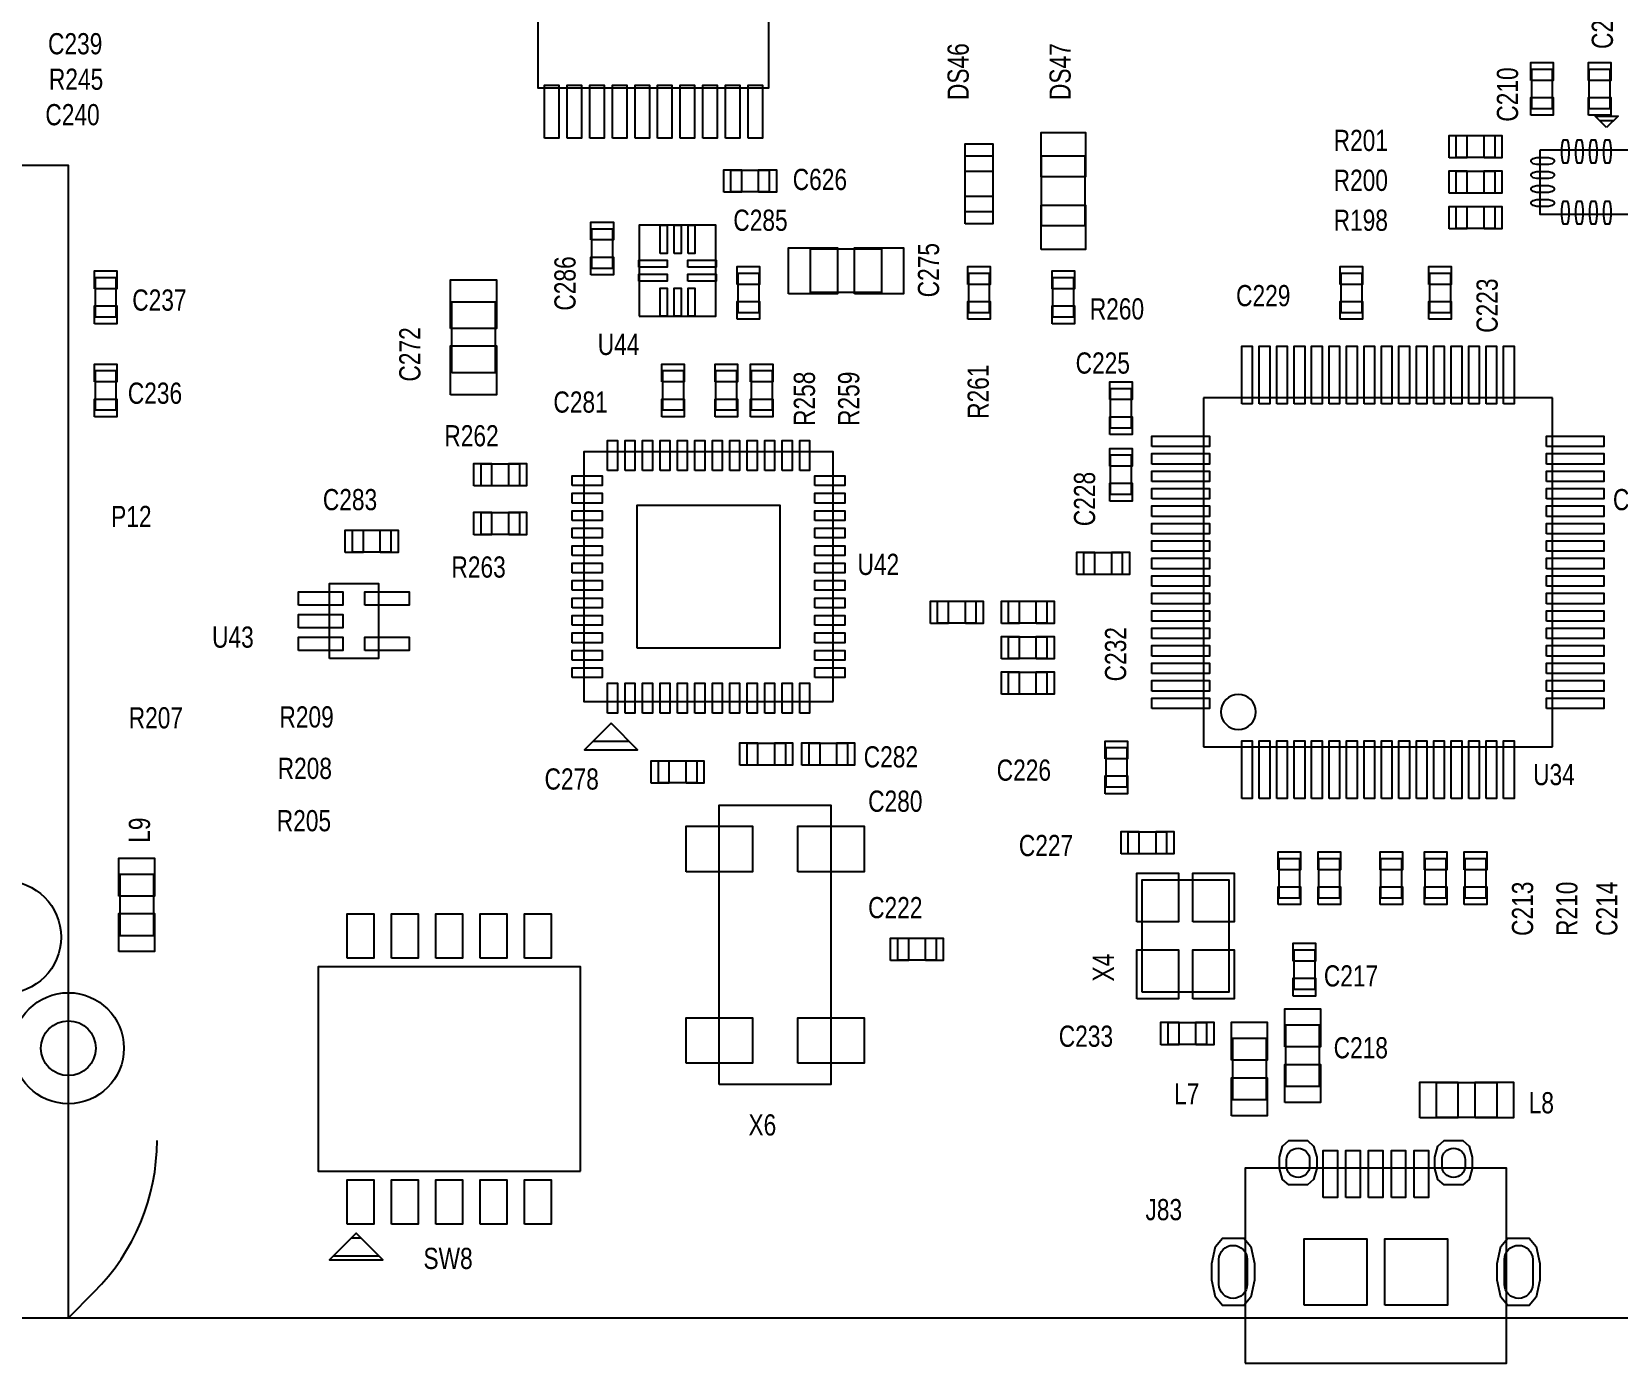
# Model space of a CAD drawing. Extents: x -13164 to 30582, y -10288 to 18382.
# Drawn here: x -7150 to -4466, y -3430 to -1179 of the extents above; entities that cross this region are included whole.
import ezdxf
from ezdxf.enums import TextEntityAlignment as Align

# ---------------------------------------------------------------- set-up
doc = ezdxf.new("R2010")
doc.units = 0
doc.layers.add('DF_ASSEMBLY_NOTES', color=2, linetype='CONTINUOUS')

# ---------------------------------------------------------------- blocks, each defined once
blk = doc.blocks.new('FIGURE_OBLONG')
blk.add_lwpolyline([(-0.5, -0.125), (-0.5, 0.125), (-0.416, 0.375), (-0.25, 0.5), (0.25, 0.5), (0.416, 0.375), (0.5, 0.125), (0.5, -0.125), (0.416, -0.375), (0.25, -0.5), (-0.25, -0.5), (-0.416, -0.375)], close=True)
blk = doc.blocks.new('FIGURE_SQUARE')
blk.add_lwpolyline([(-0.5, -0.5), (-0.5, 0.5), (0.5, 0.5), (0.5, -0.5)], close=True)
blk = doc.blocks.new('FIGURE_CIRCLE')
blk.add_circle((0, 0), 0.5)

msp = doc.modelspace()

# ---------------------------------------------------------------- linework, layer by layer
at = {"layer": 'DF_ASSEMBLY_NOTES'}
for points in [[(-10724.7765, 14363.0372), (-10724.7765, -3353.4988), (1086.2415, -3353.4988), (1086.2415, 14363.0372), (-10724.7765, 14363.0372)], [(-6293.0535, -1008.2202), (-5903.2905, -1008.2202), (-5903.2905, -1273.9572), (-6293.0535, -1273.9572), (-6293.0535, -1008.2202)], [(-4576.92, -1308.2308), (-4576.92, -1242.2308), (-4612.92, -1242.2308), (-4612.92, -1308.2308), (-4576.92, -1308.2308)], [(-4479.42, -1308.2308), (-4479.42, -1242.2308), (-4515.42, -1242.2308), (-4515.42, -1308.2308), (-4479.42, -1308.2308)], [(-4485.5655, -1340.5018), (-4504.965, -1321.1023), (-4466.172, -1321.1023), (-4485.5655, -1340.5018)], [(-4497.5685, -1328.4988), (-4473.5661, -1328.4988)], [(-4740.42, -1390.7308), (-4674.42, -1390.7308), (-4674.42, -1354.7308), (-4740.42, -1354.7308), (-4740.42, -1390.7308)], [(-5524.17, -1482.9808), (-5570.67, -1482.9808), (-5570.67, -1388.4808), (-5524.17, -1388.4808), (-5524.17, -1482.9808)], [(-5368.17, -1506.9808), (-5441.67, -1506.9808), (-5441.67, -1388.4808), (-5368.17, -1388.4808), (-5368.17, -1506.9808)], [(-4598.172, -1378.1023), (-4441.665, -1378.1023), (-4441.665, -1487.3653), (-4598.172, -1487.3653), (-4598.172, -1378.1023)], [(-8053.5885, -3353.4988), (-7088.0385, -3353.4988), (-7088.0385, -1404.6838), (-8053.5885, -1404.6838), (-8053.5885, -3353.4988)], [(-5967.68, -1448.9809), (-5901.68, -1448.9809), (-5901.68, -1412.9809), (-5967.68, -1412.9809), (-5967.68, -1448.9809)], [(-4740.42, -1450.7308), (-4674.42, -1450.7308), (-4674.42, -1414.7308), (-4740.42, -1414.7308), (-4740.42, -1450.7308)], [(-4740.42, -1510.7308), (-4674.42, -1510.7308), (-4674.42, -1474.7308), (-4740.42, -1474.7308), (-4740.42, -1510.7308)], [(-6166.92, -1578.2308), (-6166.92, -1512.2308), (-6202.92, -1512.2308), (-6202.92, -1578.2308), (-6166.92, -1578.2308)], [(-6122.3685, -1659.5323), (-5992.47, -1659.5323), (-5992.47, -1505.9293), (-6122.3685, -1505.9293), (-6122.3685, -1659.5323)], [(-5832.42, -1545.9808), (-5712.42, -1545.9808), (-5712.42, -1619.4808), (-5832.42, -1619.4808), (-5832.42, -1545.9808)], [(-7042.92, -1594.7308), (-7042.92, -1660.7308), (-7006.92, -1660.7308), (-7006.92, -1594.7308), (-7042.92, -1594.7308)], [(-5955.42, -1587.2293), (-5955.42, -1653.2293), (-5919.42, -1653.2293), (-5919.42, -1587.2293), (-5955.42, -1587.2293)], [(-5565.4215, -1587.2308), (-5565.4215, -1653.2308), (-5529.4215, -1653.2308), (-5529.4215, -1587.2308), (-5565.4215, -1587.2308)], [(-5422.92, -1594.7293), (-5422.92, -1660.7293), (-5386.92, -1660.7293), (-5386.92, -1594.7293), (-5422.92, -1594.7293)], [(-4899.42, -1653.2323), (-4899.42, -1587.2323), (-4935.42, -1587.2323), (-4935.42, -1653.2323), (-4899.42, -1653.2323)], [(-4749.417, -1653.2278), (-4749.417, -1587.2278), (-4785.417, -1587.2278), (-4785.417, -1653.2278), (-4749.417, -1653.2278)], [(-6439.17, -1755.2308), (-6439.17, -1635.2308), (-6365.67, -1635.2308), (-6365.67, -1755.2308), (-6439.17, -1755.2308)], [(-7042.92, -1752.2308), (-7042.92, -1818.2308), (-7006.92, -1818.2308), (-7006.92, -1752.2308), (-7042.92, -1752.2308)], [(-6046.92, -1818.2308), (-6046.92, -1752.2308), (-6082.92, -1752.2308), (-6082.92, -1818.2308), (-6046.92, -1818.2308)], [(-5956.92, -1818.2308), (-5956.92, -1752.2308), (-5992.92, -1752.2308), (-5992.92, -1818.2308), (-5956.92, -1818.2308)], [(-5896.92, -1818.2308), (-5896.92, -1752.2308), (-5932.92, -1752.2308), (-5932.92, -1818.2308), (-5896.92, -1818.2308)], [(-5289.42, -1848.2323), (-5289.42, -1782.2323), (-5325.42, -1782.2323), (-5325.42, -1848.2323), (-5289.42, -1848.2323)], [(-4577.145, -1797.4558), (-5167.695, -1797.4558)], [(-5167.695, -1797.4558), (-5167.695, -2388.0058)], [(-4577.145, -2388.0058), (-4577.145, -1797.4558)], [(-5793.8685, -2311.2823), (-5793.8685, -1889.1793), (-6215.9715, -1889.1793), (-6215.9715, -2311.2823), (-5793.8685, -2311.2823)], [(-5325.423, -1894.7293), (-5325.423, -1960.7293), (-5289.423, -1960.7293), (-5289.423, -1894.7293), (-5325.423, -1894.7293)], [(-6324.42, -1909.7293), (-6390.42, -1909.7293), (-6390.42, -1945.7293), (-6324.42, -1945.7293), (-6324.42, -1909.7293)], [(-6324.42, -1992.2293), (-6390.42, -1992.2293), (-6390.42, -2028.2293), (-6324.42, -2028.2293), (-6324.42, -1992.2293)], [(-6541.917, -2022.2308), (-6607.917, -2022.2308), (-6607.917, -2058.2308), (-6541.917, -2058.2308), (-6541.917, -2022.2308)], [(-5304.42, -2059.7338), (-5370.42, -2059.7338), (-5370.42, -2095.7338), (-5304.42, -2095.7338), (-5304.42, -2059.7338)], [(-6646.2585, -2238.7063), (-6646.2585, -2111.7433), (-6563.5815, -2111.7433), (-6563.5815, -2238.7063), (-6646.2585, -2238.7063)], [(-5617.92, -2178.2338), (-5551.92, -2178.2338), (-5551.92, -2142.2338), (-5617.92, -2142.2338), (-5617.92, -2178.2338)], [(-5497.92, -2178.2278), (-5431.92, -2178.2278), (-5431.92, -2142.2278), (-5497.92, -2142.2278), (-5497.92, -2178.2278)], [(-5497.92, -2238.2278), (-5431.92, -2238.2278), (-5431.92, -2202.2278), (-5497.92, -2202.2278), (-5497.92, -2238.2278)], [(-5497.92, -2298.2323), (-5431.92, -2298.2323), (-5431.92, -2262.2323), (-5497.92, -2262.2323), (-5497.92, -2298.2323)], [(-6169.92, -2347.7308), (-6214.92, -2392.7308), (-6124.92, -2392.7308), (-6169.92, -2347.7308)], [(-6170.688, -2348.4988), (-6169.152, -2348.4988)], [(-6200.688, -2378.4988), (-6139.152, -2378.4988)], [(-5874.4185, -2382.2293), (-5940.4185, -2382.2293), (-5940.4185, -2418.2293), (-5874.4185, -2418.2293), (-5874.4185, -2382.2293)], [(-5835.4215, -2418.2308), (-5769.4215, -2418.2308), (-5769.4215, -2382.2308), (-5835.4215, -2382.2308), (-5835.4215, -2418.2308)], [(-5167.695, -2388.0058), (-4577.145, -2388.0058)], [(-6024.42, -2412.2308), (-6090.42, -2412.2308), (-6090.42, -2448.2308), (-6024.42, -2448.2308), (-6024.42, -2412.2308)], [(-5332.917, -2389.7293), (-5332.917, -2455.7293), (-5296.917, -2455.7293), (-5296.917, -2389.7293), (-5332.917, -2389.7293)], [(-5986.92, -2958.9808), (-5986.92, -2486.4808), (-5797.92, -2486.4808), (-5797.92, -2958.9808), (-5986.92, -2958.9808)], [(-5229.4215, -2532.2308), (-5295.4215, -2532.2308), (-5295.4215, -2568.2308), (-5229.4215, -2568.2308), (-5229.4215, -2532.2308)], [(-6943.6185, -2603.5573), (-7001.2215, -2603.5573), (-7001.2215, -2706.9028), (-6943.6185, -2706.9028), (-6943.6185, -2603.5573)], [(-5040.42, -2577.2308), (-5040.42, -2643.2308), (-5004.42, -2643.2308), (-5004.42, -2577.2308), (-5040.42, -2577.2308)], [(-4936.92, -2643.2308), (-4936.92, -2577.2308), (-4972.92, -2577.2308), (-4972.92, -2643.2308), (-4936.92, -2643.2308)], [(-4867.92, -2577.2308), (-4867.92, -2643.2308), (-4831.92, -2643.2308), (-4831.92, -2577.2308), (-4867.92, -2577.2308)], [(-4792.92, -2577.2308), (-4792.92, -2643.2308), (-4756.92, -2643.2308), (-4756.92, -2577.2308), (-4792.92, -2577.2308)], [(-4689.42, -2643.2308), (-4689.42, -2577.2308), (-4725.42, -2577.2308), (-4725.42, -2643.2308), (-4689.42, -2643.2308)], [(-5271.6885, -2802.2233), (-5124.045, -2802.2233), (-5124.045, -2613.2353), (-5271.6885, -2613.2353), (-5271.6885, -2802.2233)], [(-5619.42, -2712.2308), (-5685.42, -2712.2308), (-5685.42, -2748.2308), (-5619.42, -2748.2308), (-5619.42, -2712.2308)], [(-4978.92, -2797.7308), (-4978.92, -2731.7308), (-5014.92, -2731.7308), (-5014.92, -2797.7308), (-4978.92, -2797.7308)], [(-6221.67, -3105.5323), (-6221.67, -2759.9293), (-6665.67, -2759.9293), (-6665.67, -3105.5323), (-6221.67, -3105.5323)], [(-5161.92, -2854.7308), (-5227.92, -2854.7308), (-5227.92, -2890.7308), (-5161.92, -2890.7308), (-5161.92, -2854.7308)], [(-5028.7215, -2961.9043), (-4971.1185, -2961.9043), (-4971.1185, -2858.5573), (-5028.7215, -2858.5573), (-5028.7215, -2961.9043)], [(-5118.7215, -2984.4043), (-5061.1245, -2984.4043), (-5061.1245, -2881.0588), (-5118.7215, -2881.0588), (-5118.7215, -2984.4043)], [(-4774.0935, -2956.4353), (-4774.0935, -3014.0308), (-4670.748, -3014.0308), (-4670.748, -2956.4353), (-4774.0935, -2956.4353)], [(-5097.3195, -3430.4173), (-4654.8195, -3430.4173), (-4654.8195, -3100.4173), (-5097.3195, -3100.4173), (-5097.3195, -3430.4173)], [(-6638.67, -3255.2308), (-6556.17, -3255.2308), (-6601.17, -3210.2308), (-6646.17, -3255.2308), (-6638.67, -3255.2308)], [(-6609.438, -3218.4988), (-6592.902, -3218.4988)], [(-6639.438, -3248.4988), (-6562.902, -3248.4988)], [(-7088.0385, -3353.4988), (-7044.1035, -3309.5638)]]:
    msp.add_lwpolyline(points, dxfattribs=at)
for points in [[(-5079.1185, -2328.9499, 1), (-5138.1609, -2328.9499, 1), (-5079.1185, -2328.9499)], [(-7044.1034, -3309.5638, 0.198912), (-6938.0385, -3053.4987)], [(-4988.0595, -3086.0991), (-4988.0595, -3096.7356, -1), (-5027.0295, -3096.7356), (-5027.0295, -3086.0991, -1), (-4988.0595, -3086.0991)], [(-4725.1095, -3086.0991), (-4725.1095, -3096.7356, -1), (-4764.0795, -3096.7356), (-4764.0795, -3086.0991, -1), (-4725.1095, -3086.0991)], [(-5093.652, -3254.9555), (-5093.652, -3296.879, -1), (-5141.487, -3296.879), (-5141.487, -3254.9555, -1), (-5093.652, -3254.9555)], [(-4610.652, -3254.9555), (-4610.652, -3296.879, -1), (-4658.487, -3296.879), (-4658.487, -3254.9555, -1), (-4610.652, -3254.9555)]]:
    msp.add_lwpolyline(points, format="xyb", dxfattribs=at)

# ---------------------------------------------------------------- block references
for name, p, xscale, yscale in [('FIGURE_SQUARE', (-4594.92, -1245.6973), 37.8015, 30.1185), ('FIGURE_SQUARE', (-4497.42, -1245.6973), 37.8015, 30.1185), ('FIGURE_SQUARE', (-6270.6135, -1313.5302), 24.213, 89.7585), ('FIGURE_SQUARE', (-6232.227, -1313.5302), 24.213, 89.7585), ('FIGURE_SQUARE', (-6193.842, -1313.5302), 24.213, 89.7585), ('FIGURE_SQUARE', (-6155.4555, -1313.5302), 24.213, 89.7585), ('FIGURE_SQUARE', (-6117.069, -1313.5302), 24.213, 89.7585), ('FIGURE_SQUARE', (-6079.275, -1313.5302), 24.213, 89.7585), ('FIGURE_SQUARE', (-6040.8885, -1313.5302), 24.213, 89.7585), ('FIGURE_SQUARE', (-6002.502, -1313.5302), 24.213, 89.7585), ('FIGURE_SQUARE', (-5964.117, -1313.5302), 24.213, 89.7585), ('FIGURE_SQUARE', (-5925.7305, -1313.5302), 24.213, 89.7585), ('FIGURE_SQUARE', (-4594.92, -1304.7643), 37.8015, 30.1185), ('FIGURE_SQUARE', (-4497.42, -1304.7643), 37.8015, 30.1185), ('FIGURE_SQUARE', (-5547.42, -1391.4808), 46.647, 46.647), ('FIGURE_SQUARE', (-5404.92, -1386.2308), 75, 75), ('FIGURE_SQUARE', (-4736.9535, -1372.7308), 30.1185, 37.8015), ('FIGURE_SQUARE', (-4677.8865, -1372.7308), 30.1185, 37.8015), ('FIGURE_OBLONG', (-4555.3455, -1381.1308), 11.805, 38.97), ('FIGURE_OBLONG', (-4531.7235, -1381.1308), 11.805, 38.97), ('FIGURE_OBLONG', (-4508.1135, -1381.1308), 11.805, 38.97), ('FIGURE_OBLONG', (-4484.4915, -1381.1308), 11.805, 38.97), ('FIGURE_OBLONG', (-4593.732, -1397.3068), 38.97, 11.805), ('FIGURE_SQUARE', (-5964.2135, -1430.9809), 30.1185, 37.8015), ('FIGURE_SQUARE', (-5905.1465, -1430.9809), 30.1185, 37.8015), ('FIGURE_SQUARE', (-4736.9535, -1432.7308), 30.1185, 37.8015), ('FIGURE_SQUARE', (-4677.8865, -1432.7308), 30.1185, 37.8015), ('FIGURE_OBLONG', (-4593.732, -1420.9288), 38.97, 11.805), ('FIGURE_OBLONG', (-4593.732, -1444.5388), 38.97, 11.805), ('FIGURE_SQUARE', (-5547.42, -1479.9808), 46.647, 46.647), ('FIGURE_SQUARE', (-5404.92, -1509.2308), 75, 75), ('FIGURE_SQUARE', (-4736.9535, -1492.7308), 30.1185, 37.8015), ('FIGURE_SQUARE', (-4677.8865, -1492.7308), 30.1185, 37.8015), ('FIGURE_OBLONG', (-4593.732, -1468.1608), 38.97, 11.805), ('FIGURE_OBLONG', (-4555.3455, -1484.3368), 11.805, 38.97), ('FIGURE_OBLONG', (-4531.7235, -1484.3368), 11.805, 38.97), ('FIGURE_OBLONG', (-4508.1135, -1484.3368), 11.805, 38.97), ('FIGURE_OBLONG', (-4484.4915, -1484.3368), 11.805, 38.97), ('FIGURE_SQUARE', (-6184.92, -1515.6973), 37.8015, 30.1185), ('FIGURE_SQUARE', (-6081.042, -1529.5873), 11.805, 47.835), ('FIGURE_SQUARE', (-6057.42, -1529.5873), 11.805, 47.835), ('FIGURE_SQUARE', (-6033.798, -1529.5873), 11.805, 47.835), ('FIGURE_SQUARE', (-5828.298, -1582.7308), 82.677, 77.9535), ('FIGURE_SQUARE', (-5716.542, -1582.7308), 82.677, 77.9535), ('FIGURE_SQUARE', (-7024.92, -1598.1973), 37.8015, 30.1185), ('FIGURE_SQUARE', (-6184.92, -1574.7643), 37.8015, 30.1185), ('FIGURE_SQUARE', (-6098.8065, -1570.9258), 47.835, 11.805), ('FIGURE_SQUARE', (-6016.0335, -1570.9258), 47.835, 11.805), ('FIGURE_SQUARE', (-5937.42, -1590.6958), 37.8015, 30.1185), ('FIGURE_SQUARE', (-5547.4215, -1590.6973), 37.8015, 30.1185), ('FIGURE_SQUARE', (-5404.92, -1598.1958), 37.8015, 30.1185), ('FIGURE_SQUARE', (-4917.42, -1590.6988), 37.8015, 30.1185), ('FIGURE_SQUARE', (-4767.417, -1590.6943), 37.8015, 30.1185), ('FIGURE_SQUARE', (-6402.42, -1639.3528), 77.9535, 82.677), ('FIGURE_SQUARE', (-6098.8065, -1594.5358), 47.835, 11.805), ('FIGURE_SQUARE', (-6016.0335, -1594.5358), 47.835, 11.805), ('FIGURE_SQUARE', (-6081.042, -1635.8743), 11.805, 47.835), ('FIGURE_SQUARE', (-6057.42, -1635.8743), 11.805, 47.835), ('FIGURE_SQUARE', (-6033.798, -1635.8743), 11.805, 47.835), ('FIGURE_SQUARE', (-5937.42, -1649.7628), 37.8015, 30.1185), ('FIGURE_SQUARE', (-5547.4215, -1649.7643), 37.8015, 30.1185), ('FIGURE_SQUARE', (-4917.42, -1649.7658), 37.8015, 30.1185), ('FIGURE_SQUARE', (-4767.417, -1649.7613), 37.8015, 30.1185), ('FIGURE_SQUARE', (-7024.92, -1657.2643), 37.8015, 30.1185), ('FIGURE_SQUARE', (-5404.92, -1657.2628), 37.8015, 30.1185), ('FIGURE_SQUARE', (-6402.42, -1751.1088), 77.9535, 82.677), ('FIGURE_SQUARE', (-5093.883, -1759.0693), 17.7165, 97.4415), ('FIGURE_SQUARE', (-5064.3435, -1759.0693), 17.7165, 97.4415), ('FIGURE_SQUARE', (-5034.828, -1759.0693), 17.7165, 97.4415), ('FIGURE_SQUARE', (-5005.2885, -1759.0693), 17.7165, 97.4415), ('FIGURE_SQUARE', (-4975.773, -1759.0693), 17.7165, 97.4415), ('FIGURE_SQUARE', (-4946.2335, -1759.0693), 17.7165, 97.4415), ('FIGURE_SQUARE', (-4916.7165, -1759.0693), 17.7165, 97.4415), ('FIGURE_SQUARE', (-4887.1785, -1759.0693), 17.7165, 97.4415), ('FIGURE_SQUARE', (-4857.6615, -1759.0693), 17.7165, 97.4415), ('FIGURE_SQUARE', (-4828.1235, -1759.0693), 17.7165, 97.4415), ('FIGURE_SQUARE', (-4798.6065, -1759.0693), 17.7165, 97.4415), ('FIGURE_SQUARE', (-4769.067, -1759.0693), 17.7165, 97.4415), ('FIGURE_SQUARE', (-4739.5515, -1759.0693), 17.7165, 97.4415), ('FIGURE_SQUARE', (-4710.012, -1759.0693), 17.7165, 97.4415), ('FIGURE_SQUARE', (-4680.4965, -1759.0693), 17.7165, 97.4415), ('FIGURE_SQUARE', (-4650.957, -1759.0693), 17.7165, 97.4415), ('FIGURE_SQUARE', (-7024.92, -1755.6973), 37.8015, 30.1185), ('FIGURE_SQUARE', (-6064.92, -1755.6973), 37.8015, 30.1185), ('FIGURE_SQUARE', (-5974.92, -1755.6973), 37.8015, 30.1185), ('FIGURE_SQUARE', (-5914.92, -1755.6973), 37.8015, 30.1185), ('FIGURE_SQUARE', (-5307.42, -1785.6988), 37.8015, 30.1185), ('FIGURE_SQUARE', (-7024.92, -1814.7643), 37.8015, 30.1185), ('FIGURE_SQUARE', (-6064.92, -1814.7643), 37.8015, 30.1185), ('FIGURE_SQUARE', (-5974.92, -1814.7643), 37.8015, 30.1185), ('FIGURE_SQUARE', (-5914.92, -1814.7643), 37.8015, 30.1185), ('FIGURE_SQUARE', (-5307.42, -1844.7658), 37.8015, 30.1185), ('FIGURE_SQUARE', (-6167.3685, -1895.0323), 16.53, 50.787), ('FIGURE_SQUARE', (-6137.817, -1895.0323), 16.53, 50.787), ('FIGURE_SQUARE', (-6108.273, -1895.0323), 16.53, 50.787), ('FIGURE_SQUARE', (-6078.7215, -1895.0323), 16.53, 50.787), ('FIGURE_SQUARE', (-6049.17, -1895.0323), 16.53, 50.787), ('FIGURE_SQUARE', (-6019.6185, -1895.0323), 16.53, 50.787), ('FIGURE_SQUARE', (-5990.2215, -1895.0323), 16.53, 50.787), ('FIGURE_SQUARE', (-5960.67, -1895.0323), 16.53, 50.787), ('FIGURE_SQUARE', (-5931.1185, -1895.0323), 16.53, 50.787), ('FIGURE_SQUARE', (-5901.567, -1895.0323), 16.53, 50.787), ('FIGURE_SQUARE', (-5872.023, -1895.0323), 16.53, 50.787), ('FIGURE_SQUARE', (-5842.4715, -1895.0323), 16.53, 50.787), ('FIGURE_SQUARE', (-5206.0815, -1871.2678), 97.4415, 17.7165), ('FIGURE_SQUARE', (-4538.7585, -1871.2678), 97.4415, 17.7165), ('FIGURE_SQUARE', (-5307.423, -1898.1958), 37.8015, 30.1185), ('FIGURE_SQUARE', (-5206.0815, -1900.8073), 97.4415, 17.7165), ('FIGURE_SQUARE', (-4538.7585, -1900.8073), 97.4415, 17.7165), ('FIGURE_SQUARE', (-6386.9535, -1927.7293), 30.1185, 37.8015), ('FIGURE_SQUARE', (-6327.8865, -1927.7293), 30.1185, 37.8015), ('FIGURE_SQUARE', (-6210.1185, -1937.7823), 50.787, 16.53), ('FIGURE_SQUARE', (-5799.7215, -1937.7823), 50.787, 16.53), ('FIGURE_SQUARE', (-5206.0815, -1930.3228), 97.4415, 17.7165), ('FIGURE_SQUARE', (-4538.7585, -1930.3228), 97.4415, 17.7165), ('FIGURE_SQUARE', (-6210.1185, -1967.3338), 50.787, 16.53), ('FIGURE_SQUARE', (-5799.7215, -1967.3338), 50.787, 16.53), ('FIGURE_SQUARE', (-5307.423, -1957.2628), 37.8015, 30.1185), ('FIGURE_SQUARE', (-5206.0815, -1959.8623), 97.4415, 17.7165), ('FIGURE_SQUARE', (-4538.7585, -1959.8623), 97.4415, 17.7165), ('FIGURE_SQUARE', (-6004.92, -2100.2308), 241.53, 241.53), ('FIGURE_SQUARE', (-5206.0815, -1989.3778), 97.4415, 17.7165), ('FIGURE_SQUARE', (-4538.7585, -1989.3778), 97.4415, 17.7165), ('FIGURE_SQUARE', (-6386.9535, -2010.2293), 30.1185, 37.8015), ('FIGURE_SQUARE', (-6327.8865, -2010.2293), 30.1185, 37.8015), ('FIGURE_SQUARE', (-6210.1185, -1996.8778), 50.787, 16.53), ('FIGURE_SQUARE', (-5799.7215, -1996.8778), 50.787, 16.53), ('FIGURE_SQUARE', (-5206.0815, -2018.9173), 97.4415, 17.7165), ('FIGURE_SQUARE', (-4538.7585, -2018.9173), 97.4415, 17.7165), ('FIGURE_SQUARE', (-6604.4505, -2040.2308), 30.1185, 37.8015), ('FIGURE_SQUARE', (-6545.3835, -2040.2308), 30.1185, 37.8015), ('FIGURE_SQUARE', (-6210.1185, -2026.4293), 50.787, 16.53), ('FIGURE_SQUARE', (-5799.7215, -2026.4293), 50.787, 16.53), ('FIGURE_SQUARE', (-5206.0815, -2048.4343), 97.4415, 17.7165), ('FIGURE_SQUARE', (-4538.7585, -2048.4343), 97.4415, 17.7165), ('FIGURE_SQUARE', (-6210.1185, -2055.9808), 50.787, 16.53), ('FIGURE_SQUARE', (-5799.7215, -2055.9808), 50.787, 16.53), ('FIGURE_SQUARE', (-5366.9535, -2077.7338), 30.1185, 37.8015), ('FIGURE_SQUARE', (-5307.8865, -2077.7338), 30.1185, 37.8015), ('FIGURE_SQUARE', (-6210.1185, -2085.5323), 50.787, 16.53), ('FIGURE_SQUARE', (-5799.7215, -2085.5323), 50.787, 16.53), ('FIGURE_SQUARE', (-5206.0815, -2077.9723), 97.4415, 17.7165), ('FIGURE_SQUARE', (-4538.7585, -2077.9723), 97.4415, 17.7165), ('FIGURE_SQUARE', (-6210.1185, -2114.9293), 50.787, 16.53), ('FIGURE_SQUARE', (-5799.7215, -2114.9293), 50.787, 16.53), ('FIGURE_SQUARE', (-5206.0815, -2107.4893), 97.4415, 17.7165), ('FIGURE_SQUARE', (-4538.7585, -2107.4893), 97.4415, 17.7165), ('FIGURE_SQUARE', (-6661.17, -2136.8353), 75, 22.4415), ('FIGURE_SQUARE', (-6548.67, -2136.8353), 75, 22.4415), ('FIGURE_SQUARE', (-6210.1185, -2144.4808), 50.787, 16.53), ('FIGURE_SQUARE', (-5799.7215, -2144.4808), 50.787, 16.53), ('FIGURE_SQUARE', (-5614.4535, -2160.2338), 30.1185, 37.8015), ('FIGURE_SQUARE', (-5555.3865, -2160.2338), 30.1185, 37.8015), ('FIGURE_SQUARE', (-5494.4535, -2160.2278), 30.1185, 37.8015), ('FIGURE_SQUARE', (-5435.3865, -2160.2278), 30.1185, 37.8015), ('FIGURE_SQUARE', (-5206.0815, -2137.0273), 97.4415, 17.7165), ('FIGURE_SQUARE', (-4538.7585, -2137.0273), 97.4415, 17.7165), ('FIGURE_SQUARE', (-6661.17, -2175.2218), 75, 22.4415), ('FIGURE_SQUARE', (-6210.1185, -2174.0323), 50.787, 16.53), ('FIGURE_SQUARE', (-5799.7215, -2174.0323), 50.787, 16.53), ('FIGURE_SQUARE', (-5206.0815, -2166.5443), 97.4415, 17.7165), ('FIGURE_SQUARE', (-4538.7585, -2166.5443), 97.4415, 17.7165), ('FIGURE_SQUARE', (-6210.1185, -2203.5838), 50.787, 16.53), ('FIGURE_SQUARE', (-5799.7215, -2203.5838), 50.787, 16.53), ('FIGURE_SQUARE', (-5206.0815, -2196.0838), 97.4415, 17.7165), ('FIGURE_SQUARE', (-4538.7585, -2196.0838), 97.4415, 17.7165), ('FIGURE_SQUARE', (-6661.17, -2213.6083), 75, 22.4415), ('FIGURE_SQUARE', (-6548.67, -2213.6083), 75, 22.4415), ('FIGURE_SQUARE', (-6210.1185, -2233.1278), 50.787, 16.53), ('FIGURE_SQUARE', (-5799.7215, -2233.1278), 50.787, 16.53), ('FIGURE_SQUARE', (-5494.4535, -2220.2278), 30.1185, 37.8015), ('FIGURE_SQUARE', (-5435.3865, -2220.2278), 30.1185, 37.8015), ('FIGURE_SQUARE', (-5206.0815, -2225.5993), 97.4415, 17.7165), ('FIGURE_SQUARE', (-4538.7585, -2225.5993), 97.4415, 17.7165), ('FIGURE_SQUARE', (-6210.1185, -2262.6793), 50.787, 16.53), ('FIGURE_SQUARE', (-5799.7215, -2262.6793), 50.787, 16.53), ('FIGURE_SQUARE', (-5206.0815, -2255.1388), 97.4415, 17.7165), ('FIGURE_SQUARE', (-4538.7585, -2255.1388), 97.4415, 17.7165), ('FIGURE_SQUARE', (-6167.3685, -2305.4293), 16.53, 50.787), ('FIGURE_SQUARE', (-6137.817, -2305.4293), 16.53, 50.787), ('FIGURE_SQUARE', (-6108.273, -2305.4293), 16.53, 50.787), ('FIGURE_SQUARE', (-6078.7215, -2305.4293), 16.53, 50.787), ('FIGURE_SQUARE', (-6049.17, -2305.4293), 16.53, 50.787), ('FIGURE_SQUARE', (-6019.6185, -2305.4293), 16.53, 50.787), ('FIGURE_SQUARE', (-5990.2215, -2305.4293), 16.53, 50.787), ('FIGURE_SQUARE', (-5960.67, -2305.4293), 16.53, 50.787), ('FIGURE_SQUARE', (-5931.1185, -2305.4293), 16.53, 50.787), ('FIGURE_SQUARE', (-5901.567, -2305.4293), 16.53, 50.787), ('FIGURE_SQUARE', (-5872.023, -2305.4293), 16.53, 50.787), ('FIGURE_SQUARE', (-5842.4715, -2305.4293), 16.53, 50.787), ('FIGURE_SQUARE', (-5494.4535, -2280.2323), 30.1185, 37.8015), ('FIGURE_SQUARE', (-5435.3865, -2280.2323), 30.1185, 37.8015), ('FIGURE_SQUARE', (-5206.0815, -2284.6543), 97.4415, 17.7165), ('FIGURE_SQUARE', (-4538.7585, -2284.6543), 97.4415, 17.7165), ('FIGURE_SQUARE', (-5206.0815, -2314.1938), 97.4415, 17.7165), ('FIGURE_SQUARE', (-4538.7585, -2314.1938), 97.4415, 17.7165), ('FIGURE_SQUARE', (-5936.952, -2400.2293), 30.1185, 37.8015), ('FIGURE_SQUARE', (-5877.885, -2400.2293), 30.1185, 37.8015), ('FIGURE_SQUARE', (-5831.955, -2400.2308), 30.1185, 37.8015), ('FIGURE_SQUARE', (-5772.888, -2400.2308), 30.1185, 37.8015), ('FIGURE_SQUARE', (-5314.917, -2393.1958), 37.8015, 30.1185), ('FIGURE_SQUARE', (-5093.883, -2426.3923), 17.7165, 97.4415), ('FIGURE_SQUARE', (-5064.3435, -2426.3923), 17.7165, 97.4415), ('FIGURE_SQUARE', (-5034.828, -2426.3923), 17.7165, 97.4415), ('FIGURE_SQUARE', (-5005.2885, -2426.3923), 17.7165, 97.4415), ('FIGURE_SQUARE', (-4975.773, -2426.3923), 17.7165, 97.4415), ('FIGURE_SQUARE', (-4946.2335, -2426.3923), 17.7165, 97.4415), ('FIGURE_SQUARE', (-4916.7165, -2426.3923), 17.7165, 97.4415), ('FIGURE_SQUARE', (-4887.1785, -2426.3923), 17.7165, 97.4415), ('FIGURE_SQUARE', (-4857.6615, -2426.3923), 17.7165, 97.4415), ('FIGURE_SQUARE', (-4828.1235, -2426.3923), 17.7165, 97.4415), ('FIGURE_SQUARE', (-4798.6065, -2426.3923), 17.7165, 97.4415), ('FIGURE_SQUARE', (-4769.067, -2426.3923), 17.7165, 97.4415), ('FIGURE_SQUARE', (-4739.5515, -2426.3923), 17.7165, 97.4415), ('FIGURE_SQUARE', (-4710.012, -2426.3923), 17.7165, 97.4415), ('FIGURE_SQUARE', (-4680.4965, -2426.3923), 17.7165, 97.4415), ('FIGURE_SQUARE', (-4650.957, -2426.3923), 17.7165, 97.4415), ('FIGURE_SQUARE', (-6086.9535, -2430.2308), 30.1185, 37.8015), ('FIGURE_SQUARE', (-6027.8865, -2430.2308), 30.1185, 37.8015), ('FIGURE_SQUARE', (-5314.917, -2452.2628), 37.8015, 30.1185), ('FIGURE_SQUARE', (-5986.92, -2560.7308), 112.1985, 76.7715), ('FIGURE_SQUARE', (-5797.92, -2560.7308), 112.1985, 76.7715), ('FIGURE_SQUARE', (-5291.955, -2550.2308), 30.1185, 37.8015), ('FIGURE_SQUARE', (-5232.888, -2550.2308), 30.1185, 37.8015), ('FIGURE_SQUARE', (-6972.42, -2608.3528), 60.2415, 64.3635), ('FIGURE_SQUARE', (-5022.42, -2580.6973), 37.8015, 30.1185), ('FIGURE_SQUARE', (-4954.92, -2580.6973), 37.8015, 30.1185), ('FIGURE_SQUARE', (-4849.92, -2580.6973), 37.8015, 30.1185), ('FIGURE_SQUARE', (-4774.92, -2580.6973), 37.8015, 30.1185), ('FIGURE_SQUARE', (-4707.42, -2580.6973), 37.8015, 30.1185), ('FIGURE_SQUARE', (-5245.1085, -2642.7688), 70.275, 82.677), ('FIGURE_SQUARE', (-5150.6265, -2642.7688), 70.275, 82.677), ('FIGURE_CIRCLE', (-7195.8135, -2709.7993), 190.7535, 190.7535), ('FIGURE_CIRCLE', (-7195.8135, -2709.7993), 190.7535, 190.7535), ('FIGURE_SQUARE', (-5022.42, -2639.7643), 37.8015, 30.1185), ('FIGURE_SQUARE', (-4954.92, -2639.7643), 37.8015, 30.1185), ('FIGURE_SQUARE', (-4849.92, -2639.7643), 37.8015, 30.1185), ('FIGURE_SQUARE', (-4774.92, -2639.7643), 37.8015, 30.1185), ('FIGURE_SQUARE', (-4707.42, -2639.7643), 37.8015, 30.1185), ('FIGURE_SQUARE', (-6972.42, -2702.1088), 60.2415, 64.3635), ('FIGURE_SQUARE', (-6593.67, -2707.7308), 44.8815, 75), ('FIGURE_SQUARE', (-6518.67, -2707.7308), 44.8815, 75), ('FIGURE_SQUARE', (-6443.67, -2707.7308), 44.8815, 75), ('FIGURE_SQUARE', (-6368.67, -2707.7308), 44.8815, 75), ('FIGURE_SQUARE', (-6293.67, -2707.7308), 44.8815, 75), ('FIGURE_SQUARE', (-5681.9535, -2730.2308), 30.1185, 37.8015), ('FIGURE_SQUARE', (-5622.8865, -2730.2308), 30.1185, 37.8015), ('FIGURE_SQUARE', (-5245.1085, -2772.6838), 70.275, 82.677), ('FIGURE_SQUARE', (-5150.6265, -2772.6838), 70.275, 82.677), ('FIGURE_SQUARE', (-4996.92, -2735.1973), 37.8015, 30.1185), ('FIGURE_SQUARE', (-4996.92, -2794.2643), 37.8015, 30.1185), ('FIGURE_CIRCLE', (-7088.0385, -2897.6008), 187.8015, 187.8015), ('FIGURE_SQUARE', (-4999.92, -2863.3528), 60.2415, 64.3635), ('FIGURE_CIRCLE', (-7088.0385, -2897.6008), 92.7165, 92.7165), ('FIGURE_SQUARE', (-5986.92, -2884.7308), 112.1985, 76.7715), ('FIGURE_SQUARE', (-5797.92, -2884.7308), 112.1985, 76.7715), ('FIGURE_SQUARE', (-5224.4535, -2872.7308), 30.1185, 37.8015), ('FIGURE_SQUARE', (-5165.3865, -2872.7308), 30.1185, 37.8015), ('FIGURE_SQUARE', (-5089.92, -2885.8528), 60.2415, 64.3635), ('FIGURE_SQUARE', (-4999.92, -2957.1088), 60.2415, 64.3635), ('FIGURE_SQUARE', (-5089.92, -2979.6088), 60.2415, 64.3635), ('FIGURE_SQUARE', (-4769.298, -2985.2308), 64.3635, 60.2415), ('FIGURE_SQUARE', (-4675.542, -2985.2308), 64.3635, 60.2415), ('FIGURE_OBLONG', (-5007.5445, -3091.4173), 63.195, 75), ('FIGURE_OBLONG', (-4744.5945, -3091.4173), 63.195, 75), ('FIGURE_SQUARE', (-4952.841, -3110.4688), 24.213, 79.725), ('FIGURE_SQUARE', (-4914.456, -3110.4688), 24.213, 79.725), ('FIGURE_SQUARE', (-4876.0695, -3110.4688), 24.213, 79.725), ('FIGURE_SQUARE', (-4837.683, -3110.4688), 24.213, 79.725), ('FIGURE_SQUARE', (-4799.298, -3110.4688), 24.213, 79.725), ('FIGURE_SQUARE', (-6593.67, -3157.7308), 44.8815, 75), ('FIGURE_SQUARE', (-6518.67, -3157.7308), 44.8815, 75), ('FIGURE_SQUARE', (-6443.67, -3157.7308), 44.8815, 75), ('FIGURE_SQUARE', (-6368.67, -3157.7308), 44.8815, 75), ('FIGURE_SQUARE', (-6293.67, -3157.7308), 44.8815, 75), ('FIGURE_OBLONG', (-5117.5695, -3275.9173), 72.0465, 113.97), ('FIGURE_SQUARE', (-4944.3195, -3275.9173), 106.305, 112.1985), ('FIGURE_SQUARE', (-4807.8195, -3275.9173), 106.305, 112.1985), ('FIGURE_OBLONG', (-4634.5695, -3275.9173), 72.0465, 113.97)]:
    msp.add_blockref(name, p, dxfattribs=dict(at, xscale=xscale, yscale=yscale))

# ---------------------------------------------------------------- texts
at = {"layer": 'DF_ASSEMBLY_NOTES', "width": 0.802099}
for s, p in [('C211', (-4474.92, -1207.7308)), ('C210', (-4635.42, -1330.7308)), ('C275', (-5614.92, -1627.7308)), ('C286', (-6229.92, -1650.2308)), ('C223', (-4669.92, -1687.7308)), ('C272', (-6492.42, -1770.2308)), ('R261', (-5530.92, -1833.2308)), ('R258', (-5824.92, -1845.2308)), ('R259', (-5749.92, -1845.2308)), ('C228', (-5350.92, -2014.7308)), ('C232', (-5298.42, -2277.2308)), ('L9', (-6949.92, -2550.2308)), ('C213', (-4609.92, -2707.7308)), ('R210', (-4534.92, -2707.7308)), ('C214', (-4467.42, -2707.7308)), ('X4', (-5319, -2784.8008))]:
    msp.add_text(s, height=35.831, rotation=90, dxfattribs=at).set_placement(p)
for s, p in [('C239', (-7122.42, -1216.7308)), ('R245', (-7120.92, -1276.7308)), ('C240', (-7126.92, -1336.7308)), ('R201', (-4947.42, -1380.2308)), ('C626', (-5862.5265, -1446.2488)), ('R200', (-4947.42, -1447.7308)), ('C285', (-5963.0265, -1515.2488)), ('R198', (-4947.42, -1515.2308)), ('C229', (-5112.42, -1642.7308)), ('C237', (-6979.92, -1650.2308)), ('R260', (-5359.92, -1665.2308)), ('U44', (-6192.42, -1725.2308)), ('C225', (-5383.92, -1756.7308)), ('C236', (-6987.42, -1807.7308)), ('C281', (-6267.42, -1822.7308)), ('R262', (-6451.92, -1879.7308)), ('C283', (-6657.42, -1987.7308)), ('C230', (-4474.92, -1987.7308)), ('R263', (-6439.92, -2101.7308)), ('U42', (-5752.92, -2097.2308)), ('U43', (-6844.92, -2220.2308)), ('R207', (-6985.92, -2356.7308)), ('R209', (-6730.92, -2355.2308)), ('C282', (-5742.42, -2422.7308)), ('R208', (-6733.92, -2442.2278)), ('C226', (-5517.42, -2445.2308)), ('C278', (-6282.42, -2460.2308)), ('U34', (-4609.92, -2452.7308)), ('C280', (-5734.92, -2497.7308)), ('R205', (-6735.42, -2530.7308)), ('C227', (-5479.92, -2572.7308)), ('C222', (-5734.92, -2677.7308)), ('C217', (-4963.92, -2793.2308)), ('C233', (-5412.42, -2895.2308)), ('C218', (-4947.42, -2914.7308)), ('L7', (-5217.42, -2992.7308)), ('L8', (-4617.42, -3007.7308)), ('X6', (-5937.42, -3045.2308)), ('SW8', (-6487.2765, -3270.9988))]:
    msp.add_text(s, height=35.831, dxfattribs=at).set_placement(p)
for s, p in [('DS46', (-5564.7765, -1245.9988)), ('DS47', (-5392.2765, -1245.9988))]:
    msp.add_text(s, height=35.831, rotation=90, dxfattribs=at).set_placement(p, align=Align.CENTER)
for s, p in [('P12', (-6981.42, -2016.2308)), ('J83', (-5234.7765, -3188.4988))]:
    msp.add_text(s, height=35.831, dxfattribs=at).set_placement(p, align=Align.CENTER)

doc.saveas('drawing.dxf')
